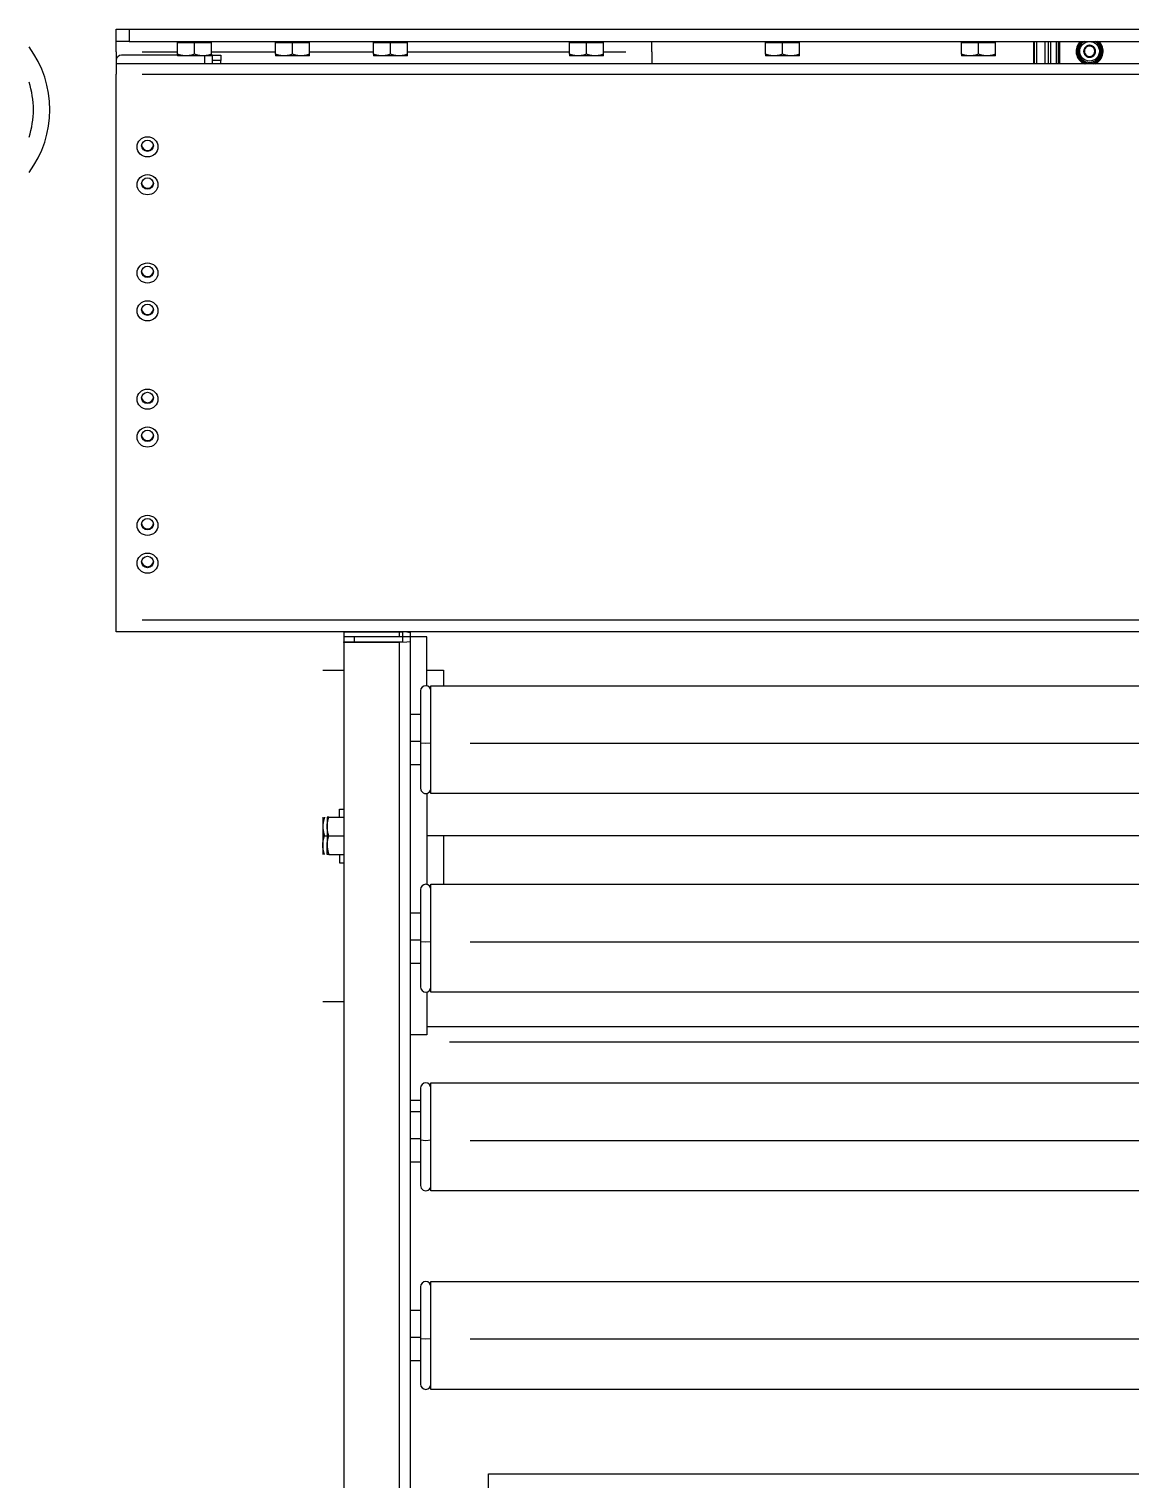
# Model space of a CAD drawing. Header units: millimetres. Extents: x -187347 to 135007, y -6415 to 292048.
# Drawn here: x -50632 to -50210, y 20953 to 21508 of the extents above; entities that cross this region are included whole.
import ezdxf

# ---------------------------------------------------------------- set-up
doc = ezdxf.new("R2010")
doc.units = ezdxf.units.MM
doc.header["$LTSCALE"] = 100
doc.layers.get('0').update_dxf_attribs({"lineweight": 18})
doc.layers.add('Layout CAT2', color=6, linetype='Continuous')

# ---------------------------------------------------------------- blocks, each defined once
blk = doc.blocks.new('25g245g2fd')
at = {"color": 0}
for p, q in [((21080.98, -3371.68), (21080.98, -3366.92)), ((21080.98, -3366.92), (21085.98, -3366.92)), ((21085.98, -3366.92), (21885.98, -3366.91)), ((21085.98, -3366.92), (21085.98, -3371.68)), ((21080.98, -3375.68), (21080.98, -3371.68)), ((21085.98, -3371.68), (21080.98, -3371.68)), ((21085.98, -3371.68), (21885.98, -3371.67)), ((21104.48, -3371.68), (21104.48, -3372.08)), ((21104.48, -3372.08), (21107.73, -3372.08)), ((21104.48, -3376.6), (21104.48, -3372.08)), ((21107.73, -3372.08), (21110.98, -3372.08)), ((21110.98, -3372.08), (21114.23, -3372.08)), ((21110.98, -3376.6), (21110.98, -3372.08)), ((21114.23, -3372.08), (21117.48, -3372.08)), ((21117.48, -3372.08), (21117.48, -3371.68)), ((21117.48, -3376.6), (21117.48, -3372.08)), ((21141.98, -3371.68), (21141.98, -3372.08)), ((21141.98, -3372.08), (21145.23, -3372.08)), ((21141.98, -3376.6), (21141.98, -3372.08)), ((21145.23, -3372.08), (21148.48, -3372.08)), ((21148.48, -3372.08), (21151.73, -3372.08)), ((21148.48, -3376.6), (21148.48, -3372.08)), ((21151.73, -3372.08), (21154.98, -3372.08)), ((21154.98, -3372.08), (21154.98, -3371.68)), ((21154.98, -3376.6), (21154.98, -3372.08)), ((21179.48, -3371.68), (21179.48, -3372.08)), ((21179.48, -3372.08), (21182.73, -3372.08)), ((21179.48, -3376.6), (21179.48, -3372.08)), ((21182.73, -3372.08), (21185.98, -3372.08)), ((21185.98, -3372.08), (21189.23, -3372.08)), ((21185.98, -3376.6), (21185.98, -3372.08)), ((21189.23, -3372.08), (21192.48, -3372.08)), ((21192.48, -3372.08), (21192.48, -3371.68)), ((21192.48, -3376.6), (21192.48, -3372.08)), ((21254.48, -3371.68), (21254.48, -3372.08)), ((21254.48, -3372.08), (21257.73, -3372.08)), ((21254.48, -3376.6), (21254.48, -3372.08)), ((21257.73, -3372.08), (21260.98, -3372.08)), ((21260.98, -3372.08), (21264.23, -3372.08)), ((21260.98, -3376.6), (21260.98, -3372.08)), ((21264.23, -3372.08), (21267.48, -3372.08)), ((21267.48, -3372.08), (21267.48, -3371.68)), ((21267.48, -3376.6), (21267.48, -3372.08)), ((21285.98, -3375.68), (21285.98, -3371.68)), ((21329.48, -3371.68), (21329.48, -3372.08)), ((21329.48, -3372.08), (21332.73, -3372.08)), ((21329.48, -3376.6), (21329.48, -3372.08)), ((21332.73, -3372.08), (21335.98, -3372.08)), ((21335.98, -3372.08), (21339.23, -3372.08)), ((21335.98, -3376.6), (21335.98, -3372.08)), ((21339.23, -3372.08), (21342.48, -3372.08)), ((21342.48, -3372.08), (21342.48, -3371.68)), ((21342.48, -3376.6), (21342.48, -3372.08)), ((21404.48, -3371.68), (21404.48, -3372.08)), ((21404.48, -3372.08), (21407.73, -3372.08)), ((21404.48, -3376.6), (21404.48, -3372.08)), ((21407.73, -3372.08), (21410.98, -3372.08)), ((21410.98, -3372.08), (21414.23, -3372.08)), ((21410.98, -3376.6), (21410.98, -3372.08)), ((21414.23, -3372.08), (21417.48, -3372.08)), ((21417.48, -3372.08), (21417.48, -3371.68)), ((21417.48, -3376.6), (21417.48, -3372.08)), ((21431.97, -3371.67), (21431.97, -3380.19)), ((21432.27, -3371.67), (21432.27, -3380.19)), ((21433.12, -3371.67), (21433.12, -3380.19)), ((21436.32, -3371.67), (21436.32, -3380.19)), ((21437.62, -3371.67), (21437.62, -3380.19)), ((21438.47, -3371.67), (21438.47, -3380.19)), ((21440.62, -3371.67), (21440.62, -3380.19)), ((21441.47, -3371.67), (21441.47, -3380.19)), ((21441.97, -3371.67), (21441.97, -3380.19)), ((21451.51, -3374.26), (21451.47, -3374.28)), ((21451.47, -3374.28), (21451.47, -3374.32)), ((21453.47, -3373.13), (21453.44, -3373.15)), ((21453.51, -3373.15), (21453.47, -3373.13)), ((21455.47, -3374.28), (21455.44, -3374.26)), ((21455.47, -3374.32), (21455.47, -3374.28)), ((21080.98, -3375.68), (21080.98, -3378.92)), ((21080.98, -3378.92), (21080.98, -3380.2)), ((21080.98, -3380.2), (21080.98, -3384.2)), ((21890.98, -3380.2), (21080.98, -3380.2)), ((21104.48, -3376.92), (21082.98, -3376.92)), ((21090.98, -3375.68), (21104.48, -3375.68)), ((21107.73, -3377.18), (21104.48, -3377.18)), ((21114.23, -3377.18), (21107.73, -3377.18)), ((21117.48, -3377.18), (21114.23, -3377.18)), ((21114.8, -3377.18), (21114.8, -3380.2)), ((21117.48, -3375.68), (21141.98, -3375.68)), ((21117.8, -3376.92), (21117.5, -3376.92)), ((21117.8, -3378.92), (21117.8, -3376.92)), ((21117.8, -3376.92), (21120.98, -3376.92)), ((21117.8, -3380.2), (21117.8, -3378.92)), ((21120.98, -3378.92), (21117.8, -3378.92)), ((21120.98, -3376.92), (21120.98, -3378.92)), ((21120.98, -3380.2), (21120.98, -3378.92)), ((21145.23, -3377.18), (21141.98, -3377.18)), ((21151.73, -3377.18), (21145.23, -3377.18)), ((21154.98, -3377.18), (21151.73, -3377.18)), ((21154.98, -3375.68), (21179.48, -3375.68)), ((21182.73, -3377.18), (21179.48, -3377.18)), ((21189.23, -3377.18), (21182.73, -3377.18)), ((21192.48, -3377.18), (21189.23, -3377.18)), ((21192.47, -3375.68), (21254.47, -3375.68)), ((21257.73, -3377.18), (21254.48, -3377.18)), ((21264.23, -3377.18), (21257.73, -3377.18)), ((21267.48, -3377.18), (21264.23, -3377.18)), ((21267.47, -3375.68), (21275.98, -3375.68)), ((21285.98, -3375.68), (21285.98, -3380.2)), ((21332.73, -3377.18), (21329.48, -3377.18)), ((21339.23, -3377.18), (21332.73, -3377.18)), ((21342.48, -3377.18), (21339.23, -3377.18)), ((21407.73, -3377.18), (21404.48, -3377.18)), ((21414.23, -3377.18), (21407.73, -3377.18)), ((21417.48, -3377.18), (21414.23, -3377.18)), ((21451.47, -3376.55), (21451.47, -3376.59)), ((21451.47, -3376.59), (21451.51, -3376.61)), ((21453.44, -3377.73), (21453.47, -3377.75)), ((21453.47, -3377.75), (21453.51, -3377.73)), ((21455.44, -3376.61), (21455.47, -3376.59)), ((21455.47, -3376.59), (21455.47, -3376.55)), ((21080.98, -3593.07), (21080.98, -3384.2)), ((21090.99, -3384.2), (21880.96, -3384.2)), ((21080.98, -3597.65), (21080.98, -3593.07)), ((21090.99, -3593.07), (21854.79, -3593.06)), ((21855.29, -3597.64), (21080.98, -3597.65))]:
    blk.add_line(p, q, dxfattribs=at)
blk.add_circle((21453.47, -3375.44), 3.75, dxfattribs=at)
for centre, radius, start, end in [((21453.47, -3375.44), 5.17, 133.3744, 247.1006), ((21453.47, -3375.44), 5, 131.2312, 252.3825), ((21453.47, -3375.44), 4.7, 126.8663, 270), ((21453.47, -3375.44), 4.25, 180, 62.2181), ((21453.47, -3375.44), 4.25, 117.7762, 180), ((21453.47, -3375.44), 2.29, 150.8518, 209.1482), ((21453.47, -3375.44), 2, 120, 180), ((21453.47, -3375.44), 2.29, 90.8518, 149.1482), ((21453.47, -3375.44), 2, 60, 120), ((21453.47, -3375.44), 4.7, 270, 53.1337), ((21453.47, -3375.44), 2.29, 30.8518, 89.1482), ((21453.47, -3375.44), 2, 0, 60), ((21453.47, -3375.44), 5, 287.6175, 48.7688), ((21453.47, -3375.44), 2.29, 330.8518, 29.1482), ((21453.47, -3375.44), 5.17, 292.905, 46.6256), ((21082.98, -3378.92), 2, 90.0004, 180.0004), ((21453.47, -3375.44), 2, 180, 240), ((21453.47, -3375.44), 2.29, 210.8518, 269.1482), ((21453.47, -3375.44), 2, 240, 300), ((21453.47, -3375.44), 2.29, 270.8518, 329.1482), ((21453.47, -3375.44), 2, 300, 0)]:
    blk.add_arc(centre, radius, start, end, dxfattribs=at)
for centre, major_axis in [((21092.98, -3412.04), (-4, 0)), ((21092.98, -3411.59), (2.25, 0)), ((21092.98, -3426.53), (-4, 0)), ((21092.98, -3426.08), (2.25, 0)), ((21092.98, -3460.34), (-4, 0)), ((21092.98, -3459.89), (2.25, 0)), ((21092.98, -3474.83), (-4, 0)), ((21092.98, -3474.38), (2.25, 0)), ((21092.98, -3508.64), (-4, 0)), ((21092.98, -3508.18), (2.25, 0)), ((21092.98, -3523.13), (-4, 0)), ((21092.98, -3522.67), (2.25, 0)), ((21092.98, -3556.93), (-4, 0)), ((21092.98, -3556.48), (2.25, 0)), ((21092.98, -3571.42), (-4, 0)), ((21092.98, -3570.97), (2.25, 0))]:
    blk.add_ellipse(centre, major_axis=major_axis, ratio=0.965926, dxfattribs=at)
for centre in [(21092.98, -3411.22), (21092.98, -3425.71), (21092.98, -3459.52), (21092.98, -3474.01), (21092.98, -3507.82), (21092.98, -3522.3), (21092.98, -3556.11), (21092.98, -3570.6)]:
    blk.add_ellipse(centre, major_axis=(-2.25, 0), ratio=0.965926, start_param=0.085019, end_param=3.056671, dxfattribs=at)
for points, knots in [([(21451.47, -3374.32), (21451.47, -3374.41), (21451.47, -3374.5), (21451.47, -3374.68), (21451.47, -3374.77), (21451.47, -3374.96), (21451.47, -3375.05), (21451.47, -3375.19), (21451.47, -3375.27), (21451.47, -3375.34), (21451.47, -3375.39), (21451.47, -3375.41), (21451.47, -3375.53), (21451.47, -3375.63), (21451.47, -3375.82), (21451.47, -3375.92), (21451.47, -3376.06), (21451.47, -3376.1), (21451.47, -3376.17), (21451.47, -3376.19), (21451.47, -3376.24), (21451.47, -3376.26), (21451.47, -3376.38), (21451.47, -3376.46), (21451.47, -3376.55)], [0, 0, 0, 0, 0.125, 0.125, 0.25, 0.25, 0.375, 0.375, 0.4375, 0.46875, 0.46875, 0.5, 0.5, 0.625, 0.625, 0.75, 0.75, 0.8125, 0.8125, 0.84375, 0.84375, 0.875, 0.875, 1, 1, 1, 1]), ([(21453.44, -3373.15), (21453.36, -3373.19), (21453.29, -3373.23), (21453.13, -3373.32), (21453.05, -3373.37), (21452.89, -3373.46), (21452.81, -3373.51), (21452.69, -3373.58), (21452.65, -3373.6), (21452.58, -3373.64), (21452.56, -3373.65), (21452.52, -3373.68), (21452.5, -3373.69), (21452.39, -3373.75), (21452.31, -3373.8), (21452.14, -3373.89), (21452.06, -3373.94), (21451.96, -3374), (21451.94, -3374.01), (21451.9, -3374.04), (21451.84, -3374.07), (21451.78, -3374.11), (21451.66, -3374.17), (21451.58, -3374.22), (21451.51, -3374.26)], [0, 0, 0, 0, 0.125, 0.125, 0.25, 0.25, 0.375, 0.375, 0.4375, 0.4375, 0.46875, 0.46875, 0.5, 0.5, 0.625, 0.625, 0.75, 0.75, 0.78125, 0.78125, 0.8125, 0.875, 0.875, 1, 1, 1, 1]), ([(21455.44, -3374.26), (21455.36, -3374.22), (21455.29, -3374.17), (21455.13, -3374.08), (21455.05, -3374.04), (21454.89, -3373.95), (21454.81, -3373.9), (21454.69, -3373.83), (21454.65, -3373.8), (21454.58, -3373.77), (21454.56, -3373.75), (21454.52, -3373.73), (21454.5, -3373.72), (21454.39, -3373.66), (21454.31, -3373.61), (21454.14, -3373.51), (21454.06, -3373.47), (21453.96, -3373.41), (21453.94, -3373.4), (21453.9, -3373.37), (21453.84, -3373.34), (21453.78, -3373.3), (21453.66, -3373.23), (21453.58, -3373.19), (21453.51, -3373.15)], [0, 0, 0, 0, 0.125, 0.125, 0.25, 0.25, 0.375, 0.375, 0.4375, 0.4375, 0.46875, 0.46875, 0.5, 0.5, 0.625, 0.625, 0.75, 0.75, 0.78125, 0.78125, 0.8125, 0.875, 0.875, 1, 1, 1, 1]), ([(21455.47, -3376.55), (21455.47, -3376.46), (21455.47, -3376.38), (21455.47, -3376.26), (21455.47, -3376.24), (21455.47, -3376.19), (21455.47, -3376.17), (21455.47, -3376.1), (21455.47, -3376.06), (21455.47, -3375.92), (21455.47, -3375.82), (21455.47, -3375.63), (21455.47, -3375.53), (21455.47, -3375.41), (21455.47, -3375.39), (21455.47, -3375.34), (21455.47, -3375.27), (21455.47, -3375.19), (21455.47, -3375.05), (21455.47, -3374.96), (21455.47, -3374.77), (21455.47, -3374.68), (21455.47, -3374.5), (21455.47, -3374.41), (21455.47, -3374.32)], [0, 0, 0, 0, 0.125, 0.125, 0.15625, 0.15625, 0.1875, 0.1875, 0.25, 0.25, 0.375, 0.375, 0.5, 0.5, 0.53125, 0.53125, 0.5625, 0.625, 0.625, 0.75, 0.75, 0.875, 0.875, 1, 1, 1, 1]), ([(21104.48, -3376.6), (21104.48, -3376.69), (21104.48, -3376.77), (21104.48, -3376.91), (21104.48, -3376.97), (21104.48, -3377.05), (21104.48, -3377.08), (21104.48, -3377.11), (21104.48, -3377.12), (21104.48, -3377.13), (21104.48, -3377.13), (21104.48, -3377.16), (21104.48, -3377.18), (21104.48, -3377.18)], [0, 0, 0, 0, 0.250358, 0.250358, 0.500717, 0.500717, 0.625896, 0.688486, 0.719781, 0.719781, 0.751075, 0.751075, 1, 1, 1, 1]), ([(21107.73, -3377.18), (21107.66, -3377.18), (21107.59, -3377.18), (21107.45, -3377.17), (21107.38, -3377.17), (21107.17, -3377.16), (21107.04, -3377.15), (21106.62, -3377.11), (21106.35, -3377.07), (21105.54, -3376.92), (21105.01, -3376.77), (21104.48, -3376.6)], [0, 0, 0, 0, 0.0625, 0.0625, 0.125, 0.125, 0.25, 0.25, 0.5, 0.5, 1, 1, 1, 1]), ([(21110.98, -3376.6), (21110.44, -3376.78), (21109.91, -3376.92), (21109.1, -3377.07), (21108.82, -3377.11), (21108.28, -3377.16), (21108, -3377.18), (21107.73, -3377.18)], [0, 0, 0, 0, 0.5, 0.5, 0.75, 0.75, 1, 1, 1, 1]), ([(21114.23, -3377.18), (21114.16, -3377.18), (21114.09, -3377.18), (21113.95, -3377.17), (21113.88, -3377.17), (21113.67, -3377.16), (21113.54, -3377.15), (21113.12, -3377.11), (21112.85, -3377.07), (21112.04, -3376.92), (21111.51, -3376.77), (21110.98, -3376.6)], [0, 0, 0, 0, 0.0625, 0.0625, 0.125, 0.125, 0.25, 0.25, 0.5, 0.5, 1, 1, 1, 1]), ([(21117.48, -3376.6), (21116.94, -3376.78), (21116.41, -3376.92), (21115.6, -3377.07), (21115.32, -3377.11), (21114.78, -3377.16), (21114.5, -3377.18), (21114.23, -3377.18)], [0, 0, 0, 0, 0.5, 0.5, 0.75, 0.75, 1, 1, 1, 1]), ([(21117.48, -3377.18), (21117.48, -3377.18), (21117.48, -3377.16), (21117.48, -3377.13), (21117.48, -3377.13), (21117.48, -3377.12), (21117.48, -3377.11), (21117.48, -3377.08), (21117.48, -3377.05), (21117.48, -3376.97), (21117.48, -3376.91), (21117.48, -3376.77), (21117.48, -3376.69), (21117.48, -3376.6)], [0, 0, 0, 0, 0.25, 0.25, 0.28125, 0.28125, 0.3125, 0.375, 0.5, 0.5, 0.75, 0.75, 1, 1, 1, 1]), ([(21145.23, -3377.18), (21145.16, -3377.18), (21145.09, -3377.18), (21144.95, -3377.17), (21144.88, -3377.17), (21144.67, -3377.16), (21144.54, -3377.15), (21144.12, -3377.11), (21143.85, -3377.07), (21143.04, -3376.92), (21142.51, -3376.77), (21141.98, -3376.6)], [0, 0, 0, 0, 0.0625, 0.0625, 0.125, 0.125, 0.25, 0.25, 0.5, 0.5, 1, 1, 1, 1]), ([(21141.98, -3376.6), (21141.98, -3376.69), (21141.98, -3376.77), (21141.98, -3376.91), (21141.98, -3376.97), (21141.98, -3377.05), (21141.98, -3377.08), (21141.98, -3377.11), (21141.98, -3377.12), (21141.98, -3377.13), (21141.98, -3377.13), (21141.98, -3377.16), (21141.98, -3377.18), (21141.98, -3377.18)], [0, 0, 0, 0, 0.250358, 0.250358, 0.500717, 0.500717, 0.625896, 0.688486, 0.719781, 0.719781, 0.751075, 0.751075, 1, 1, 1, 1]), ([(21148.48, -3376.6), (21147.94, -3376.77), (21147.41, -3376.92), (21146.6, -3377.07), (21146.32, -3377.11), (21145.78, -3377.16), (21145.5, -3377.18), (21145.23, -3377.18)], [0, 0, 0, 0, 0.5, 0.5, 0.75, 0.75, 1, 1, 1, 1]), ([(21151.73, -3377.18), (21151.66, -3377.18), (21151.59, -3377.18), (21151.45, -3377.17), (21151.38, -3377.17), (21151.17, -3377.16), (21151.04, -3377.15), (21150.62, -3377.11), (21150.35, -3377.07), (21149.54, -3376.92), (21149.01, -3376.77), (21148.48, -3376.6)], [0, 0, 0, 0, 0.0625, 0.0625, 0.125, 0.125, 0.25, 0.25, 0.5, 0.5, 1, 1, 1, 1]), ([(21154.98, -3376.6), (21154.44, -3376.77), (21153.91, -3376.92), (21153.1, -3377.07), (21152.82, -3377.11), (21152.28, -3377.16), (21152, -3377.18), (21151.73, -3377.18)], [0, 0, 0, 0, 0.5, 0.5, 0.75, 0.75, 1, 1, 1, 1]), ([(21154.98, -3377.18), (21154.98, -3377.18), (21154.98, -3377.16), (21154.98, -3377.13), (21154.98, -3377.13), (21154.98, -3377.12), (21154.98, -3377.11), (21154.98, -3377.08), (21154.98, -3377.05), (21154.98, -3376.97), (21154.98, -3376.91), (21154.98, -3376.77), (21154.98, -3376.69), (21154.98, -3376.6)], [0, 0, 0, 0, 0.25, 0.25, 0.28125, 0.28125, 0.3125, 0.375, 0.5, 0.5, 0.75, 0.75, 1, 1, 1, 1]), ([(21182.73, -3377.18), (21182.66, -3377.18), (21182.59, -3377.18), (21182.45, -3377.17), (21182.38, -3377.17), (21182.17, -3377.16), (21182.04, -3377.15), (21181.62, -3377.11), (21181.35, -3377.07), (21180.54, -3376.92), (21180.01, -3376.77), (21179.48, -3376.6)], [0, 0, 0, 0, 0.0625, 0.0625, 0.125, 0.125, 0.25, 0.25, 0.5, 0.5, 1, 1, 1, 1]), ([(21179.48, -3376.6), (21179.48, -3376.68), (21179.48, -3376.77), (21179.48, -3376.91), (21179.48, -3376.97), (21179.48, -3377.05), (21179.48, -3377.08), (21179.48, -3377.11), (21179.48, -3377.12), (21179.48, -3377.13), (21179.48, -3377.13), (21179.48, -3377.16), (21179.48, -3377.18), (21179.48, -3377.18)], [0, 0, 0, 0, 0.250358, 0.250358, 0.500717, 0.500717, 0.625896, 0.688486, 0.719781, 0.719781, 0.751075, 0.751075, 1, 1, 1, 1]), ([(21185.98, -3376.6), (21185.44, -3376.77), (21184.91, -3376.92), (21184.1, -3377.07), (21183.82, -3377.11), (21183.28, -3377.16), (21183, -3377.18), (21182.73, -3377.18)], [0, 0, 0, 0, 0.5, 0.5, 0.75, 0.75, 1, 1, 1, 1]), ([(21189.23, -3377.18), (21189.16, -3377.18), (21189.09, -3377.18), (21188.95, -3377.17), (21188.88, -3377.17), (21188.67, -3377.16), (21188.54, -3377.15), (21188.12, -3377.11), (21187.85, -3377.07), (21187.04, -3376.92), (21186.51, -3376.77), (21185.98, -3376.6)], [0, 0, 0, 0, 0.0625, 0.0625, 0.125, 0.125, 0.25, 0.25, 0.5, 0.5, 1, 1, 1, 1]), ([(21192.48, -3376.6), (21191.94, -3376.77), (21191.41, -3376.92), (21190.6, -3377.07), (21190.32, -3377.11), (21189.78, -3377.16), (21189.5, -3377.18), (21189.23, -3377.18)], [0, 0, 0, 0, 0.5, 0.5, 0.75, 0.75, 1, 1, 1, 1]), ([(21192.48, -3377.18), (21192.48, -3377.18), (21192.48, -3377.16), (21192.48, -3377.13), (21192.48, -3377.13), (21192.48, -3377.12), (21192.48, -3377.11), (21192.48, -3377.08), (21192.48, -3377.05), (21192.48, -3376.97), (21192.48, -3376.91), (21192.48, -3376.77), (21192.48, -3376.68), (21192.48, -3376.6)], [0, 0, 0, 0, 0.25, 0.25, 0.28125, 0.28125, 0.3125, 0.375, 0.5, 0.5, 0.75, 0.75, 1, 1, 1, 1]), ([(21254.48, -3376.6), (21254.48, -3376.68), (21254.48, -3376.76), (21254.48, -3376.91), (21254.48, -3376.97), (21254.48, -3377.05), (21254.48, -3377.08), (21254.48, -3377.11), (21254.48, -3377.12), (21254.48, -3377.13), (21254.48, -3377.13), (21254.48, -3377.16), (21254.48, -3377.18), (21254.48, -3377.18)], [0, 0, 0, 0, 0.250358, 0.250358, 0.500717, 0.500717, 0.625896, 0.688486, 0.719781, 0.719781, 0.751075, 0.751075, 1, 1, 1, 1]), ([(21257.73, -3377.18), (21257.66, -3377.18), (21257.59, -3377.18), (21257.45, -3377.17), (21257.38, -3377.17), (21257.17, -3377.16), (21257.04, -3377.15), (21256.62, -3377.11), (21256.35, -3377.07), (21255.54, -3376.92), (21255.01, -3376.77), (21254.48, -3376.6)], [0, 0, 0, 0, 0.0625, 0.0625, 0.125, 0.125, 0.25, 0.25, 0.5, 0.5, 1, 1, 1, 1]), ([(21260.98, -3376.6), (21260.44, -3376.77), (21259.91, -3376.92), (21259.1, -3377.07), (21258.82, -3377.11), (21258.28, -3377.16), (21258, -3377.18), (21257.73, -3377.18)], [0, 0, 0, 0, 0.5, 0.5, 0.75, 0.75, 1, 1, 1, 1]), ([(21264.23, -3377.18), (21264.16, -3377.18), (21264.09, -3377.18), (21263.95, -3377.17), (21263.88, -3377.17), (21263.67, -3377.16), (21263.54, -3377.15), (21263.12, -3377.11), (21262.85, -3377.07), (21262.04, -3376.92), (21261.51, -3376.77), (21260.98, -3376.6)], [0, 0, 0, 0, 0.0625, 0.0625, 0.125, 0.125, 0.25, 0.25, 0.5, 0.5, 1, 1, 1, 1]), ([(21267.48, -3376.6), (21266.94, -3376.77), (21266.41, -3376.92), (21265.6, -3377.07), (21265.32, -3377.11), (21264.78, -3377.16), (21264.5, -3377.18), (21264.23, -3377.18)], [0, 0, 0, 0, 0.5, 0.5, 0.75, 0.75, 1, 1, 1, 1]), ([(21267.48, -3377.18), (21267.48, -3377.18), (21267.48, -3377.16), (21267.48, -3377.13), (21267.48, -3377.13), (21267.48, -3377.12), (21267.48, -3377.11), (21267.48, -3377.08), (21267.48, -3377.05), (21267.48, -3376.97), (21267.48, -3376.91), (21267.48, -3376.76), (21267.48, -3376.68), (21267.48, -3376.6)], [0, 0, 0, 0, 0.25, 0.25, 0.28125, 0.28125, 0.3125, 0.375, 0.5, 0.5, 0.75, 0.75, 1, 1, 1, 1]), ([(21329.48, -3376.6), (21329.48, -3376.68), (21329.48, -3376.76), (21329.48, -3376.91), (21329.48, -3376.97), (21329.48, -3377.04), (21329.48, -3377.08), (21329.48, -3377.11), (21329.48, -3377.12), (21329.48, -3377.13), (21329.48, -3377.13), (21329.48, -3377.16), (21329.48, -3377.18), (21329.48, -3377.18)], [0, 0, 0, 0, 0.250358, 0.250358, 0.500717, 0.500717, 0.625896, 0.688486, 0.719781, 0.719781, 0.751075, 0.751075, 1, 1, 1, 1]), ([(21332.73, -3377.18), (21332.66, -3377.18), (21332.59, -3377.18), (21332.45, -3377.17), (21332.38, -3377.17), (21332.17, -3377.16), (21332.04, -3377.15), (21331.62, -3377.11), (21331.35, -3377.07), (21330.54, -3376.92), (21330.01, -3376.77), (21329.48, -3376.6)], [0, 0, 0, 0, 0.0625, 0.0625, 0.125, 0.125, 0.25, 0.25, 0.5, 0.5, 1, 1, 1, 1]), ([(21335.98, -3376.6), (21335.44, -3376.77), (21334.91, -3376.92), (21334.1, -3377.07), (21333.82, -3377.11), (21333.28, -3377.16), (21333, -3377.18), (21332.73, -3377.18)], [0, 0, 0, 0, 0.5, 0.5, 0.75, 0.75, 1, 1, 1, 1]), ([(21339.23, -3377.18), (21339.16, -3377.18), (21339.09, -3377.18), (21338.95, -3377.17), (21338.88, -3377.17), (21338.67, -3377.16), (21338.54, -3377.15), (21338.12, -3377.11), (21337.85, -3377.07), (21337.04, -3376.92), (21336.51, -3376.77), (21335.98, -3376.6)], [0, 0, 0, 0, 0.0625, 0.0625, 0.125, 0.125, 0.25, 0.25, 0.5, 0.5, 1, 1, 1, 1]), ([(21342.48, -3376.6), (21341.94, -3376.77), (21341.41, -3376.92), (21340.6, -3377.07), (21340.32, -3377.11), (21339.78, -3377.16), (21339.5, -3377.18), (21339.23, -3377.18)], [0, 0, 0, 0, 0.5, 0.5, 0.75, 0.75, 1, 1, 1, 1]), ([(21342.48, -3377.18), (21342.48, -3377.18), (21342.48, -3377.16), (21342.48, -3377.13), (21342.48, -3377.13), (21342.48, -3377.12), (21342.48, -3377.11), (21342.48, -3377.08), (21342.48, -3377.04), (21342.48, -3376.97), (21342.48, -3376.91), (21342.48, -3376.76), (21342.48, -3376.68), (21342.48, -3376.6)], [0, 0, 0, 0, 0.25, 0.25, 0.28125, 0.28125, 0.3125, 0.375, 0.5, 0.5, 0.75, 0.75, 1, 1, 1, 1]), ([(21404.48, -3376.6), (21404.48, -3376.68), (21404.48, -3376.76), (21404.48, -3376.91), (21404.48, -3376.97), (21404.48, -3377.04), (21404.48, -3377.08), (21404.48, -3377.11), (21404.48, -3377.12), (21404.48, -3377.13), (21404.48, -3377.13), (21404.48, -3377.16), (21404.48, -3377.18), (21404.48, -3377.18)], [0, 0, 0, 0, 0.250358, 0.250358, 0.500717, 0.500717, 0.625896, 0.688486, 0.719781, 0.719781, 0.751075, 0.751075, 1, 1, 1, 1]), ([(21407.73, -3377.18), (21407.66, -3377.18), (21407.59, -3377.18), (21407.45, -3377.17), (21407.38, -3377.17), (21407.17, -3377.16), (21407.04, -3377.15), (21406.62, -3377.11), (21406.35, -3377.07), (21405.54, -3376.92), (21405.01, -3376.77), (21404.48, -3376.6)], [0, 0, 0, 0, 0.0625, 0.0625, 0.125, 0.125, 0.25, 0.25, 0.5, 0.5, 1, 1, 1, 1]), ([(21410.98, -3376.6), (21410.44, -3376.77), (21409.91, -3376.92), (21409.1, -3377.07), (21408.82, -3377.11), (21408.28, -3377.16), (21408, -3377.18), (21407.73, -3377.18)], [0, 0, 0, 0, 0.5, 0.5, 0.75, 0.75, 1, 1, 1, 1]), ([(21414.23, -3377.18), (21414.16, -3377.18), (21414.09, -3377.18), (21413.95, -3377.17), (21413.88, -3377.17), (21413.67, -3377.16), (21413.54, -3377.15), (21413.12, -3377.11), (21412.85, -3377.07), (21412.04, -3376.92), (21411.51, -3376.77), (21410.98, -3376.6)], [0, 0, 0, 0, 0.0625, 0.0625, 0.125, 0.125, 0.25, 0.25, 0.5, 0.5, 1, 1, 1, 1]), ([(21417.48, -3376.6), (21416.94, -3376.77), (21416.41, -3376.92), (21415.6, -3377.07), (21415.32, -3377.11), (21414.78, -3377.16), (21414.5, -3377.18), (21414.23, -3377.18)], [0, 0, 0, 0, 0.5, 0.5, 0.75, 0.75, 1, 1, 1, 1]), ([(21417.48, -3377.18), (21417.48, -3377.18), (21417.48, -3377.16), (21417.48, -3377.13), (21417.48, -3377.13), (21417.48, -3377.12), (21417.48, -3377.11), (21417.48, -3377.08), (21417.48, -3377.04), (21417.48, -3376.97), (21417.48, -3376.91), (21417.48, -3376.76), (21417.48, -3376.68), (21417.48, -3376.6)], [0, 0, 0, 0, 0.25, 0.25, 0.28125, 0.28125, 0.3125, 0.375, 0.5, 0.5, 0.75, 0.75, 1, 1, 1, 1]), ([(21451.51, -3376.61), (21451.58, -3376.65), (21451.66, -3376.7), (21451.81, -3376.79), (21451.89, -3376.83), (21452.05, -3376.93), (21452.13, -3376.97), (21452.26, -3377.04), (21452.3, -3377.07), (21452.36, -3377.11), (21452.39, -3377.12), (21452.43, -3377.14), (21452.45, -3377.15), (21452.55, -3377.21), (21452.64, -3377.26), (21452.8, -3377.36), (21452.88, -3377.41), (21452.99, -3377.46), (21453.01, -3377.48), (21453.05, -3377.5), (21453.11, -3377.53), (21453.17, -3377.57), (21453.29, -3377.64), (21453.36, -3377.68), (21453.44, -3377.73)], [0, 0, 0, 0, 0.125, 0.125, 0.25, 0.25, 0.375, 0.375, 0.4375, 0.4375, 0.46875, 0.46875, 0.5, 0.5, 0.625, 0.625, 0.75, 0.75, 0.78125, 0.78125, 0.8125, 0.875, 0.875, 1, 1, 1, 1]), ([(21453.51, -3377.73), (21453.58, -3377.68), (21453.66, -3377.64), (21453.81, -3377.55), (21453.89, -3377.5), (21454.05, -3377.41), (21454.13, -3377.36), (21454.26, -3377.29), (21454.3, -3377.27), (21454.36, -3377.23), (21454.39, -3377.22), (21454.43, -3377.19), (21454.45, -3377.18), (21454.55, -3377.12), (21454.64, -3377.07), (21454.8, -3376.98), (21454.88, -3376.93), (21454.99, -3376.87), (21455.01, -3376.86), (21455.05, -3376.84), (21455.11, -3376.8), (21455.17, -3376.77), (21455.29, -3376.7), (21455.36, -3376.65), (21455.44, -3376.61)], [0, 0, 0, 0, 0.125, 0.125, 0.25, 0.25, 0.375, 0.375, 0.4375, 0.4375, 0.46875, 0.46875, 0.5, 0.5, 0.625, 0.625, 0.75, 0.75, 0.78125, 0.78125, 0.8125, 0.875, 0.875, 1, 1, 1, 1])]:
    blk.add_open_spline(points, degree=3, knots=knots, dxfattribs=at)
blk = doc.blocks.new('643h346h634')
at = {"color": 0}
for radius, start, end in [(40, 323.1338, 36.8662), (33.68, 341.8312, 18.1688)]:
    blk.add_arc((18099.25, -1701.4), radius, start, end, dxfattribs=at)

msp = doc.modelspace()

# ---------------------------------------------------------------- linework, layer by layer
at = {"layer": 'Layout CAT2', "elevation": -3.45}
for points in [[(-50479.58, 21256.78), (-50479.58, 21275.5), (-50507.35, 21275.5), (-50510.17, 21275.5), (-50511.33, 21275.5), (-50511.33, 21273.56), (-50490.1, 21273.56), (-50489.12, 21273.58), (-50488.71, 21273.65), (-50488.71, 21277.24), (-50489.12, 21277.3), (-50490.1, 21277.33), (-50511.33, 21277.33), (-50511.33, 21277.51), (-50490.1, 21277.51), (-50487.15, 21277.43), (-50485.93, 21277.24), (-50485.93, 21273.65), (-50487.15, 21273.45), (-50490.1, 21273.38), (-50511.33, 21273.38), (-50511.33, 21273.56)], [(-50511.33, 21277.33), (-50511.33, 21275.48)], [(-50511.33, 21273.38), (-50511.33, 20079.75)], [(-50507.35, 21275.5), (-50507.35, 21273.56)], [(-50490.1, 21277.33), (-50490.1, 21275.48)], [(-50490.1, 21273.38), (-50490.1, 20241.79)], [(-50485.93, 21273.65), (-50485.93, 21240.25)], [(-50519.36, 21262.8), (-50511.33, 21262.8)], [(-50479.59, 21262.8), (-50473.23, 21262.8), (-50473.23, 21256.82)], [(-50485.93, 21245.91), (-50481.96, 21245.91)], [(-50485.93, 21240.28), (-50485.93, 21237.97), (-50485.93, 21235.55), (-50485.93, 21233.17), (-50485.93, 21230.97)], [(-50485.93, 21235.55), (-50481.96, 21235.55)], [(-50481.96, 21234.97), (-50479.98, 21234.84), (-50477.99, 21234.97)], [(-50462.99, 21234.84), (-49950.07, 21234.84)], [(-50485.93, 21230.97), (-50485.93, 21164.21)], [(-50481.96, 21226.46), (-50485.93, 21226.46)], [(-50479.58, 21215.58), (-50479.58, 21180.74)], [(-50519.35, 21206.44), (-50519.35, 21205.48), (-50519.35, 21202.87), (-50519.35, 21199.3), (-50519.35, 21195.72), (-50519.35, 21195.77), (-50519.35, 21195.81), (-50519.35, 21195.86), (-50519.34, 21195.9), (-50519.34, 21195.95), (-50519.34, 21195.99), (-50519.34, 21196.04), (-50519.34, 21196.08), (-50519.34, 21196.13), (-50519.34, 21196.17), (-50519.33, 21196.22), (-50519.33, 21196.26), (-50519.33, 21196.31), (-50519.33, 21196.36), (-50519.32, 21196.4), (-50519.32, 21196.45), (-50519.32, 21196.49), (-50519.31, 21196.54), (-50519.31, 21196.59), (-50519.3, 21196.63), (-50519.29, 21196.74), (-50519.28, 21196.85), (-50519.27, 21196.97), (-50519.25, 21197.08), (-50519.23, 21197.19), (-50519.22, 21197.3), (-50519.2, 21197.41), (-50519.18, 21197.53), (-50519.17, 21197.56), (-50519.16, 21197.59), (-50519.16, 21197.62), (-50519.15, 21197.65), (-50519.15, 21197.68), (-50519.14, 21197.71), (-50519.14, 21197.74), (-50519.13, 21197.77), (-50519.12, 21197.8), (-50519.12, 21197.83), (-50519.11, 21197.86), (-50519.1, 21197.89), (-50519.1, 21197.92), (-50519.09, 21197.95), (-50519.09, 21197.98), (-50519.07, 21198.01), (-50519.07, 21198.04), (-50519.06, 21198.07), (-50519.05, 21198.1), (-50519.05, 21198.13), (-50519.04, 21198.16), (-50519.03, 21198.19), (-50519.03, 21198.22), (-50519.02, 21198.25), (-50519.01, 21198.28), (-50519, 21198.31), (-50519, 21198.34), (-50518.99, 21198.37), (-50518.98, 21198.4), (-50518.97, 21198.43), (-50518.96, 21198.46), (-50518.95, 21198.49), (-50518.95, 21198.52), (-50518.94, 21198.55), (-50518.93, 21198.58), (-50518.92, 21198.61), (-50518.91, 21198.65), (-50518.91, 21198.67), (-50518.89, 21198.7), (-50518.88, 21198.74), (-50518.88, 21198.77), (-50518.87, 21198.8), (-50518.86, 21198.83), (-50518.85, 21198.86), (-50518.84, 21198.89), (-50518.83, 21198.92), (-50518.82, 21198.95), (-50518.81, 21198.98), (-50518.8, 21199.02), (-50518.79, 21199.04), (-50518.78, 21199.07), (-50518.77, 21199.11), (-50518.76, 21199.14), (-50518.75, 21199.17), (-50518.74, 21199.2), (-50518.73, 21199.23), (-50518.72, 21199.26), (-50518.71, 21199.3), (-50517.68, 21199.3)], [(-50518.71, 21206.44), (-50518.72, 21206.41), (-50518.73, 21206.38), (-50518.74, 21206.34), (-50518.75, 21206.31), (-50518.76, 21206.28), (-50518.77, 21206.25), (-50518.78, 21206.22), (-50518.79, 21206.19), (-50518.8, 21206.16), (-50518.81, 21206.13), (-50518.82, 21206.1), (-50518.83, 21206.06), (-50518.84, 21206.03), (-50518.85, 21206), (-50518.86, 21205.97), (-50518.87, 21205.94), (-50518.88, 21205.91), (-50518.88, 21205.88), (-50518.89, 21205.85), (-50518.91, 21205.82), (-50518.91, 21205.79), (-50518.92, 21205.76), (-50518.93, 21205.73), (-50518.94, 21205.69), (-50518.95, 21205.66), (-50518.95, 21205.64), (-50518.96, 21205.6), (-50518.97, 21205.57), (-50518.98, 21205.54), (-50518.99, 21205.51), (-50519, 21205.48), (-50519, 21205.45), (-50519.01, 21205.42), (-50519.02, 21205.39), (-50519.03, 21205.36), (-50519.03, 21205.33), (-50519.04, 21205.3), (-50519.05, 21205.27), (-50519.05, 21205.24), (-50519.06, 21205.21), (-50519.07, 21205.18), (-50519.07, 21205.15), (-50519.09, 21205.12), (-50519.09, 21205.09), (-50519.1, 21205.06), (-50519.1, 21205.03), (-50519.11, 21205), (-50519.12, 21204.97), (-50519.12, 21204.94), (-50519.13, 21204.91), (-50519.14, 21204.88), (-50519.14, 21204.85), (-50519.15, 21204.82), (-50519.15, 21204.79), (-50519.16, 21204.76), (-50519.16, 21204.73), (-50519.17, 21204.7), (-50519.18, 21204.67), (-50519.2, 21204.56), (-50519.22, 21204.45), (-50519.23, 21204.33), (-50519.25, 21204.22), (-50519.27, 21204.11), (-50519.28, 21204), (-50519.29, 21203.88), (-50519.3, 21203.77), (-50519.31, 21203.73), (-50519.31, 21203.68), (-50519.32, 21203.64), (-50519.32, 21203.59), (-50519.32, 21203.55), (-50519.33, 21203.5), (-50519.33, 21203.46), (-50519.33, 21203.41), (-50519.33, 21203.37), (-50519.34, 21203.32), (-50519.34, 21203.28), (-50519.34, 21203.23), (-50519.34, 21203.19), (-50519.34, 21203.14), (-50519.34, 21203.1), (-50519.34, 21203.05), (-50519.35, 21203), (-50519.35, 21202.96), (-50519.35, 21202.91), (-50519.35, 21202.87), (-50519.35, 21202.84), (-50519.35, 21202.82), (-50519.35, 21202.79), (-50519.35, 21202.77), (-50519.35, 21202.74), (-50519.35, 21202.71), (-50519.34, 21202.69), (-50519.34, 21202.67), (-50519.34, 21202.64), (-50519.34, 21202.61), (-50519.34, 21202.59), (-50519.34, 21202.56), (-50519.34, 21202.54), (-50519.34, 21202.51), (-50519.34, 21202.49), (-50519.34, 21202.46), (-50519.34, 21202.44), (-50519.34, 21202.41), (-50519.33, 21202.39), (-50519.33, 21202.36), (-50519.33, 21202.34), (-50519.33, 21202.31), (-50519.33, 21202.29), (-50519.33, 21202.26), (-50519.33, 21202.24), (-50519.32, 21202.21), (-50519.32, 21202.19), (-50519.32, 21202.16), (-50519.32, 21202.13), (-50519.32, 21202.11), (-50519.32, 21202.09), (-50519.31, 21202.06), (-50519.31, 21202.03), (-50519.31, 21202.01), (-50519.31, 21201.98), (-50519.3, 21201.96), (-50519.29, 21201.85), (-50519.28, 21201.74), (-50519.27, 21201.62), (-50519.25, 21201.51), (-50519.23, 21201.4), (-50519.22, 21201.29), (-50519.2, 21201.17), (-50519.18, 21201.06), (-50519.16, 21201), (-50519.15, 21200.95), (-50519.14, 21200.89), (-50519.13, 21200.83), (-50519.12, 21200.77), (-50519.11, 21200.71), (-50519.1, 21200.66), (-50519.08, 21200.6), (-50519.06, 21200.54), (-50519.05, 21200.48), (-50519.04, 21200.42), (-50519.02, 21200.37), (-50519.01, 21200.31), (-50519, 21200.25), (-50518.98, 21200.19), (-50518.96, 21200.13), (-50518.95, 21200.07), (-50518.93, 21200.01), (-50518.92, 21199.95), (-50518.9, 21199.89), (-50518.88, 21199.84), (-50518.86, 21199.78), (-50518.85, 21199.71), (-50518.83, 21199.66), (-50518.81, 21199.6), (-50518.79, 21199.53), (-50518.77, 21199.48), (-50518.75, 21199.42), (-50518.73, 21199.35), (-50518.71, 21199.3)], [(-50517.05, 21206.44), (-50517.07, 21206.44), (-50517.08, 21206.44), (-50517.11, 21206.44), (-50517.13, 21206.44), (-50517.14, 21206.44), (-50517.16, 21206.44), (-50517.18, 21206.44), (-50517.2, 21206.44), (-50517.22, 21206.44), (-50517.23, 21206.44), (-50517.25, 21206.44), (-50517.26, 21206.44), (-50517.28, 21206.44), (-50517.3, 21206.44), (-50517.31, 21206.44), (-50517.33, 21206.44), (-50517.34, 21206.44), (-50517.36, 21206.44), (-50517.38, 21206.44), (-50517.39, 21206.44), (-50517.4, 21206.44), (-50517.41, 21206.44), (-50517.43, 21206.44), (-50517.44, 21206.44), (-50517.46, 21206.44), (-50517.47, 21206.44), (-50517.48, 21206.44), (-50517.49, 21206.44), (-50517.5, 21206.44), (-50517.51, 21206.44), (-50517.53, 21206.44), (-50517.55, 21206.44), (-50517.57, 21206.44), (-50517.59, 21206.44), (-50517.6, 21206.44), (-50517.61, 21206.44), (-50517.63, 21206.44), (-50517.64, 21206.44), (-50517.65, 21206.44), (-50517.65, 21206.44), (-50517.66, 21206.44), (-50517.66, 21206.44), (-50517.67, 21206.44), (-50517.67, 21206.44), (-50517.68, 21206.44), (-50517.68, 21206.44), (-50517.68, 21205.48), (-50517.68, 21202.87), (-50517.68, 21202.91), (-50517.68, 21202.96), (-50517.68, 21203), (-50517.68, 21203.05), (-50517.68, 21203.1), (-50517.68, 21203.14), (-50517.68, 21203.19), (-50517.68, 21203.23), (-50517.68, 21203.28), (-50517.67, 21203.32), (-50517.67, 21203.37), (-50517.67, 21203.41), (-50517.67, 21203.46), (-50517.66, 21203.5), (-50517.66, 21203.55), (-50517.66, 21203.59), (-50517.65, 21203.64), (-50517.65, 21203.68), (-50517.65, 21203.73), (-50517.64, 21203.77), (-50517.63, 21203.88), (-50517.61, 21204), (-50517.6, 21204.11), (-50517.59, 21204.22), (-50517.57, 21204.33), (-50517.55, 21204.45), (-50517.53, 21204.56), (-50517.51, 21204.67), (-50517.51, 21204.7), (-50517.5, 21204.73), (-50517.5, 21204.76), (-50517.49, 21204.79), (-50517.48, 21204.82), (-50517.48, 21204.85), (-50517.47, 21204.88), (-50517.47, 21204.91), (-50517.46, 21204.94), (-50517.46, 21204.97), (-50517.44, 21205), (-50517.44, 21205.03), (-50517.43, 21205.06), (-50517.43, 21205.09), (-50517.42, 21205.12), (-50517.41, 21205.15), (-50517.41, 21205.18), (-50517.4, 21205.21), (-50517.39, 21205.24), (-50517.39, 21205.27), (-50517.38, 21205.3), (-50517.37, 21205.33), (-50517.36, 21205.36), (-50517.35, 21205.39), (-50517.35, 21205.42), (-50517.34, 21205.45), (-50517.33, 21205.48), (-50517.32, 21205.51), (-50517.32, 21205.54), (-50517.31, 21205.57), (-50517.3, 21205.6), (-50517.29, 21205.64), (-50517.28, 21205.66), (-50517.28, 21205.69), (-50517.26, 21205.73), (-50517.26, 21205.76), (-50517.25, 21205.79), (-50517.24, 21205.82), (-50517.23, 21205.85), (-50517.22, 21205.88), (-50517.21, 21205.91), (-50517.2, 21205.94), (-50517.2, 21205.97), (-50517.19, 21206), (-50517.17, 21206.03), (-50517.16, 21206.06), (-50517.16, 21206.1), (-50517.15, 21206.13), (-50517.14, 21206.16), (-50517.13, 21206.19), (-50517.12, 21206.22), (-50517.11, 21206.25), (-50517.1, 21206.28), (-50517.09, 21206.31), (-50517.08, 21206.34), (-50517.07, 21206.38), (-50517.06, 21206.41), (-50517.05, 21206.44), (-50511.33, 21206.44)], [(-50513, 21206.44), (-50513, 21208.78), (-50513, 21209.61), (-50511.33, 21209.61)], [(-50517.05, 21199.3), (-50517.07, 21199.35), (-50517.08, 21199.42), (-50517.11, 21199.48), (-50517.13, 21199.53), (-50517.14, 21199.6), (-50517.16, 21199.66), (-50517.18, 21199.71), (-50517.2, 21199.78), (-50517.22, 21199.84), (-50517.23, 21199.89), (-50517.25, 21199.95), (-50517.26, 21200.01), (-50517.29, 21200.07), (-50517.3, 21200.13), (-50517.32, 21200.19), (-50517.33, 21200.25), (-50517.34, 21200.31), (-50517.36, 21200.37), (-50517.38, 21200.42), (-50517.39, 21200.48), (-50517.4, 21200.54), (-50517.42, 21200.6), (-50517.43, 21200.66), (-50517.44, 21200.71), (-50517.46, 21200.77), (-50517.47, 21200.83), (-50517.48, 21200.89), (-50517.49, 21200.95), (-50517.5, 21201), (-50517.51, 21201.06), (-50517.53, 21201.17), (-50517.55, 21201.29), (-50517.57, 21201.4), (-50517.59, 21201.51), (-50517.6, 21201.62), (-50517.61, 21201.74), (-50517.63, 21201.85), (-50517.64, 21201.96), (-50517.64, 21201.98), (-50517.65, 21202.01), (-50517.65, 21202.03), (-50517.65, 21202.06), (-50517.65, 21202.09), (-50517.66, 21202.11), (-50517.66, 21202.13), (-50517.66, 21202.16), (-50517.66, 21202.19), (-50517.66, 21202.21), (-50517.66, 21202.24), (-50517.67, 21202.26), (-50517.67, 21202.29), (-50517.67, 21202.31), (-50517.67, 21202.34), (-50517.67, 21202.36), (-50517.67, 21202.39), (-50517.67, 21202.41), (-50517.67, 21202.44), (-50517.68, 21202.46), (-50517.68, 21202.49), (-50517.68, 21202.51), (-50517.68, 21202.54), (-50517.68, 21202.56), (-50517.68, 21202.59), (-50517.68, 21202.61), (-50517.68, 21202.64), (-50517.68, 21202.67), (-50517.68, 21202.69), (-50517.68, 21202.71), (-50517.68, 21202.74), (-50517.68, 21202.77), (-50517.68, 21202.79), (-50517.68, 21202.82), (-50517.68, 21202.84), (-50517.68, 21202.87), (-50517.68, 21199.3), (-50517.68, 21195.72), (-50517.68, 21195.7), (-50517.68, 21195.67), (-50517.68, 21195.65), (-50517.68, 21195.62), (-50517.68, 21195.6), (-50517.68, 21195.57), (-50517.68, 21195.54), (-50517.68, 21195.52), (-50517.68, 21195.5), (-50517.68, 21195.47), (-50517.68, 21195.44), (-50517.68, 21195.42), (-50517.68, 21195.4), (-50517.68, 21195.37), (-50517.68, 21195.34), (-50517.68, 21195.32), (-50517.67, 21195.3), (-50517.67, 21195.27), (-50517.67, 21195.24), (-50517.67, 21195.22), (-50517.67, 21195.2), (-50517.67, 21195.17), (-50517.67, 21195.14), (-50517.67, 21195.12), (-50517.66, 21195.09), (-50517.66, 21195.07), (-50517.66, 21195.04), (-50517.66, 21195.02), (-50517.66, 21194.99), (-50517.66, 21194.97), (-50517.65, 21194.94), (-50517.65, 21194.91), (-50517.65, 21194.89), (-50517.65, 21194.87), (-50517.64, 21194.84), (-50517.64, 21194.81), (-50517.63, 21194.7), (-50517.61, 21194.59), (-50517.6, 21194.48), (-50517.59, 21194.36), (-50517.57, 21194.25), (-50517.55, 21194.14), (-50517.53, 21194.03), (-50517.51, 21193.91), (-50517.5, 21193.86), (-50517.49, 21193.8), (-50517.48, 21193.75), (-50517.47, 21193.69), (-50517.46, 21193.63), (-50517.44, 21193.57), (-50517.43, 21193.51), (-50517.42, 21193.45), (-50517.4, 21193.4), (-50517.39, 21193.34), (-50517.38, 21193.28), (-50517.36, 21193.22), (-50517.34, 21193.16), (-50517.33, 21193.1), (-50517.32, 21193.05), (-50517.3, 21192.99), (-50517.29, 21192.93), (-50517.26, 21192.87), (-50517.25, 21192.81), (-50517.23, 21192.75), (-50517.22, 21192.69), (-50517.2, 21192.63), (-50517.18, 21192.57), (-50517.16, 21192.51), (-50517.14, 21192.45), (-50517.13, 21192.39), (-50517.11, 21192.33), (-50517.08, 21192.27), (-50517.07, 21192.21), (-50517.05, 21192.15), (-50511.33, 21192.15)], [(-50518.71, 21192.15), (-50518.73, 21192.21), (-50518.75, 21192.27), (-50518.77, 21192.33), (-50518.79, 21192.39), (-50518.81, 21192.45), (-50518.83, 21192.51), (-50518.85, 21192.57), (-50518.86, 21192.63), (-50518.88, 21192.69), (-50518.9, 21192.75), (-50518.92, 21192.81), (-50518.93, 21192.87), (-50518.95, 21192.93), (-50518.96, 21192.99), (-50518.98, 21193.05), (-50519, 21193.1), (-50519.01, 21193.16), (-50519.02, 21193.22), (-50519.04, 21193.28), (-50519.05, 21193.34), (-50519.06, 21193.4), (-50519.08, 21193.45), (-50519.1, 21193.51), (-50519.11, 21193.57), (-50519.12, 21193.63), (-50519.13, 21193.69), (-50519.14, 21193.75), (-50519.15, 21193.8), (-50519.16, 21193.86), (-50519.18, 21193.91), (-50519.2, 21194.03), (-50519.22, 21194.14), (-50519.23, 21194.25), (-50519.25, 21194.36), (-50519.27, 21194.48), (-50519.28, 21194.59), (-50519.29, 21194.7), (-50519.3, 21194.81), (-50519.31, 21194.84), (-50519.31, 21194.87), (-50519.31, 21194.89), (-50519.31, 21194.91), (-50519.32, 21194.94), (-50519.32, 21194.97), (-50519.32, 21194.99), (-50519.32, 21195.02), (-50519.32, 21195.04), (-50519.32, 21195.07), (-50519.33, 21195.09), (-50519.33, 21195.12), (-50519.33, 21195.14), (-50519.33, 21195.17), (-50519.33, 21195.2), (-50519.33, 21195.22), (-50519.33, 21195.24), (-50519.34, 21195.27), (-50519.34, 21195.3), (-50519.34, 21195.32), (-50519.34, 21195.34), (-50519.34, 21195.37), (-50519.34, 21195.4), (-50519.34, 21195.42), (-50519.34, 21195.44), (-50519.34, 21195.47), (-50519.34, 21195.5), (-50519.34, 21195.52), (-50519.34, 21195.54), (-50519.35, 21195.57), (-50519.35, 21195.6), (-50519.35, 21195.62), (-50519.35, 21195.65), (-50519.35, 21195.67), (-50519.35, 21195.7), (-50519.35, 21195.72), (-50519.35, 21193.11), (-50519.35, 21192.15)], [(-50517.05, 21192.15), (-50517.06, 21192.15), (-50517.07, 21192.15), (-50517.08, 21192.15), (-50517.09, 21192.15), (-50517.1, 21192.15), (-50517.11, 21192.15), (-50517.12, 21192.15), (-50517.13, 21192.15), (-50517.14, 21192.15), (-50517.15, 21192.15), (-50517.16, 21192.15), (-50517.16, 21192.15), (-50517.17, 21192.15), (-50517.19, 21192.15), (-50517.2, 21192.15), (-50517.2, 21192.15), (-50517.21, 21192.15), (-50517.22, 21192.15), (-50517.23, 21192.15), (-50517.24, 21192.15), (-50517.25, 21192.15), (-50517.25, 21192.15), (-50517.26, 21192.15), (-50517.28, 21192.15), (-50517.28, 21192.15), (-50517.29, 21192.15), (-50517.3, 21192.15), (-50517.31, 21192.15), (-50517.31, 21192.15), (-50517.32, 21192.15), (-50517.33, 21192.15), (-50517.34, 21192.15), (-50517.34, 21192.15), (-50517.35, 21192.15), (-50517.36, 21192.15), (-50517.37, 21192.15), (-50517.38, 21192.15), (-50517.38, 21192.15), (-50517.39, 21192.15), (-50517.4, 21192.15), (-50517.4, 21192.15), (-50517.41, 21192.15), (-50517.42, 21192.15), (-50517.42, 21192.15), (-50517.43, 21192.15), (-50517.44, 21192.15), (-50517.44, 21192.15), (-50517.45, 21192.15), (-50517.46, 21192.15), (-50517.47, 21192.15), (-50517.47, 21192.15), (-50517.48, 21192.15), (-50517.48, 21192.15), (-50517.49, 21192.15), (-50517.49, 21192.15), (-50517.5, 21192.15), (-50517.51, 21192.15), (-50517.51, 21192.15), (-50517.53, 21192.15), (-50517.55, 21192.15), (-50517.57, 21192.15), (-50517.59, 21192.15), (-50517.6, 21192.15), (-50517.61, 21192.15), (-50517.63, 21192.15), (-50517.64, 21192.15), (-50517.65, 21192.15), (-50517.65, 21192.15), (-50517.66, 21192.15), (-50517.66, 21192.15), (-50517.67, 21192.15), (-50517.67, 21192.15), (-50517.68, 21192.15), (-50517.68, 21192.15), (-50517.68, 21193.11), (-50517.68, 21195.72), (-50517.68, 21195.77), (-50517.68, 21195.81), (-50517.68, 21195.86), (-50517.68, 21195.9), (-50517.68, 21195.95), (-50517.68, 21195.99), (-50517.68, 21196.04), (-50517.68, 21196.08), (-50517.68, 21196.13), (-50517.67, 21196.17), (-50517.67, 21196.22), (-50517.67, 21196.26), (-50517.67, 21196.31), (-50517.66, 21196.36), (-50517.66, 21196.4), (-50517.66, 21196.45), (-50517.65, 21196.49), (-50517.65, 21196.54), (-50517.65, 21196.59), (-50517.64, 21196.63), (-50517.63, 21196.74), (-50517.61, 21196.85), (-50517.6, 21196.97), (-50517.59, 21197.08), (-50517.57, 21197.19), (-50517.55, 21197.3), (-50517.53, 21197.41), (-50517.51, 21197.53), (-50517.51, 21197.56), (-50517.5, 21197.59), (-50517.5, 21197.62), (-50517.49, 21197.65), (-50517.48, 21197.68), (-50517.48, 21197.71), (-50517.47, 21197.74), (-50517.47, 21197.77), (-50517.46, 21197.8), (-50517.46, 21197.83), (-50517.44, 21197.86), (-50517.44, 21197.89), (-50517.43, 21197.92), (-50517.43, 21197.95), (-50517.42, 21197.98), (-50517.41, 21198.01), (-50517.41, 21198.04), (-50517.4, 21198.07), (-50517.39, 21198.1), (-50517.39, 21198.13), (-50517.38, 21198.16), (-50517.37, 21198.19), (-50517.36, 21198.22), (-50517.35, 21198.25), (-50517.35, 21198.28), (-50517.34, 21198.31), (-50517.33, 21198.34), (-50517.32, 21198.37), (-50517.32, 21198.4), (-50517.31, 21198.43), (-50517.3, 21198.46), (-50517.29, 21198.49), (-50517.28, 21198.52), (-50517.28, 21198.55), (-50517.26, 21198.58), (-50517.26, 21198.61), (-50517.25, 21198.65), (-50517.24, 21198.67), (-50517.23, 21198.7), (-50517.22, 21198.74), (-50517.21, 21198.77), (-50517.2, 21198.8), (-50517.2, 21198.83), (-50517.19, 21198.86), (-50517.17, 21198.89), (-50517.16, 21198.92), (-50517.16, 21198.95), (-50517.15, 21198.98), (-50517.14, 21199.02), (-50517.13, 21199.04), (-50517.12, 21199.07), (-50517.11, 21199.11), (-50517.1, 21199.14), (-50517.09, 21199.17), (-50517.08, 21199.2), (-50517.07, 21199.23), (-50517.06, 21199.26), (-50517.05, 21199.3), (-50511.33, 21199.3)], [(-49927.13, 21199.3), (-50479.58, 21199.3)], [(-50473.23, 21199.3), (-50473.23, 21180.78)], [(-50513, 21192.15), (-50513, 21189.81), (-50513, 21188.98), (-50511.33, 21188.98)], [(-50485.93, 21169.87), (-50481.96, 21169.87)], [(-50485.93, 21164.24), (-50485.93, 21161.93), (-50485.93, 21159.51), (-50485.93, 21157.13), (-50485.93, 21154.94)], [(-50485.93, 21159.51), (-50481.96, 21159.51)], [(-50481.96, 21158.93), (-50479.98, 21158.8), (-50477.99, 21158.93)], [(-50462.99, 21158.8), (-49950.07, 21158.8)], [(-50485.93, 21154.93), (-50485.93, 21088.16)], [(-50481.96, 21150.42), (-50485.93, 21150.42)], [(-50511.33, 21135.8), (-50519.36, 21135.8)], [(-50479.58, 21139.55), (-50479.58, 21123.1), (-50485.93, 21123.1)], [(-50479.58, 21126.38), (-49942.13, 21126.38)], [(-50470.94, 21120.5), (-49942.13, 21120.5)], [(-50485.93, 21098.12), (-50481.96, 21098.12)], [(-50485.93, 21093.83), (-50481.96, 21093.83)], [(-50485.93, 21088.2), (-50485.93, 21085.89), (-50485.93, 21083.47), (-50485.93, 21081.09), (-50485.93, 21078.89)], [(-50485.93, 21083.47), (-50481.96, 21083.47)], [(-50485.93, 21078.88), (-50485.93, 21012.16)], [(-50481.96, 21082.89), (-50479.98, 21082.76), (-50477.99, 21082.89)], [(-50462.99, 21082.76), (-49950.07, 21082.76)], [(-50481.96, 21074.38), (-50485.93, 21074.38)], [(-50485.93, 21017.79), (-50481.96, 21017.79)], [(-50485.93, 21012.16), (-50485.93, 21009.85), (-50485.93, 21007.43), (-50485.93, 21005.05), (-50485.93, 21002.86)], [(-50485.93, 21007.43), (-50481.96, 21007.43)], [(-50481.96, 21006.85), (-50479.98, 21006.72), (-50477.99, 21006.85)], [(-50462.99, 21006.72), (-49950.07, 21006.72)], [(-50485.93, 21002.84), (-50485.93, 20936.12), (-50485.93, 20933.81), (-50485.93, 20931.39), (-50485.93, 20929.01), (-50485.93, 20926.81)], [(-50481.96, 20998.34), (-50485.93, 20998.34)]]:
    msp.add_lwpolyline(points, dxfattribs=at)
for points in [[(-50477.99, 21254.84, 0.999635), (-50481.96, 21254.84), (-50481.96, 21253.3), (-50481.96, 21248.94), (-50481.96, 21242.47), (-50481.96, 21234.97), (-50481.96, 21226.16), (-50481.96, 21219.83), (-50481.96, 21217.53, 1.001344), (-50477.99, 21217.53)], [(-50477.99, 21178.8, 0.999635), (-50481.96, 21178.8), (-50481.96, 21177.26), (-50481.96, 21172.9), (-50481.96, 21166.43), (-50481.96, 21158.93), (-50481.96, 21150.13), (-50481.96, 21143.79), (-50481.96, 21141.49, 0.999635), (-50477.99, 21141.49)], [(-50477.99, 21102.76, 0.999635), (-50481.96, 21102.76), (-50481.96, 21101.22), (-50481.96, 21096.86), (-50481.96, 21090.39), (-50481.96, 21082.89), (-50481.96, 21074.08), (-50481.96, 21067.75), (-50481.96, 21065.45, 1.001344), (-50477.99, 21065.45)], [(-50477.99, 21026.72, 0.999635), (-50481.96, 21026.72), (-50481.96, 21025.18), (-50481.96, 21020.82), (-50481.96, 21014.35), (-50481.96, 21006.85), (-50481.96, 20998.05), (-50481.96, 20991.71), (-50481.96, 20989.41, 0.999635), (-50477.99, 20989.41)]]:
    msp.add_lwpolyline(points, format="xyb", dxfattribs=at)
for points in [[(-50477.99, 21215.55), (-50477.99, 21218.09), (-50477.99, 21225.1), (-50477.99, 21234.84), (-50477.99, 21243.14), (-50477.99, 21250.29), (-50477.99, 21255.12), (-50477.99, 21256.82), (-49935.06, 21256.82), (-49935.06, 21255.12), (-49935.06, 21250.29), (-49935.06, 21243.14), (-49935.06, 21234.84), (-49935.06, 21225.1), (-49935.06, 21218.09), (-49935.06, 21215.55)], [(-50477.99, 21139.5), (-50477.99, 21142.05), (-50477.99, 21149.06), (-50477.99, 21158.8), (-50477.99, 21167.1), (-50477.99, 21174.26), (-50477.99, 21179.08), (-50477.99, 21180.78), (-49935.06, 21180.78), (-49935.06, 21179.08), (-49935.06, 21174.26), (-49935.06, 21167.1), (-49935.06, 21158.8), (-49935.06, 21149.06), (-49935.06, 21142.05), (-49935.06, 21139.5)], [(-50477.99, 21063.47), (-50477.99, 21066.01), (-50477.99, 21073.02), (-50477.99, 21082.76), (-50477.99, 21091.06), (-50477.99, 21098.21), (-50477.99, 21103.04), (-50477.99, 21104.74), (-49935.06, 21104.74), (-49935.06, 21103.04), (-49935.06, 21098.21), (-49935.06, 21091.06), (-49935.06, 21082.76), (-49935.06, 21073.02), (-49935.06, 21066.01), (-49935.06, 21063.47)], [(-50477.99, 20987.43), (-50477.99, 20989.97), (-50477.99, 20996.98), (-50477.99, 21006.72), (-50477.99, 21015.02), (-50477.99, 21022.18), (-50477.99, 21027), (-50477.99, 21028.7), (-49935.06, 21028.7), (-49935.06, 21027), (-49935.06, 21022.18), (-49935.06, 21015.02), (-49935.06, 21006.72), (-49935.06, 20996.98), (-49935.06, 20989.97), (-49935.06, 20987.43)], [(-50455.93, 20909.02), (-50455.93, 20910.77), (-50455.93, 20915.76), (-50455.93, 20923.22), (-50455.93, 20932.03), (-50455.93, 20940.83), (-50455.93, 20948.29), (-50455.93, 20953.27), (-50455.93, 20955.02), (-49955.93, 20955.02), (-49955.93, 20953.27), (-49955.93, 20948.29), (-49955.93, 20940.83), (-49955.93, 20932.03), (-49955.93, 20923.22), (-49955.93, 20915.76), (-49955.93, 20910.77), (-49955.93, 20909.02)]]:
    msp.add_lwpolyline(points, close=True, dxfattribs=at)

# ---------------------------------------------------------------- block references
at = {"layer": 'Layout CAT2'}
for name, p in [('643h346h634', (-68763.03, 23178.75, -3.45)), ('25g245g2fd', (-71679.42, 24875.15, -3.45))]:
    msp.add_blockref(name, p, dxfattribs=at)

doc.saveas('drawing.dxf')
